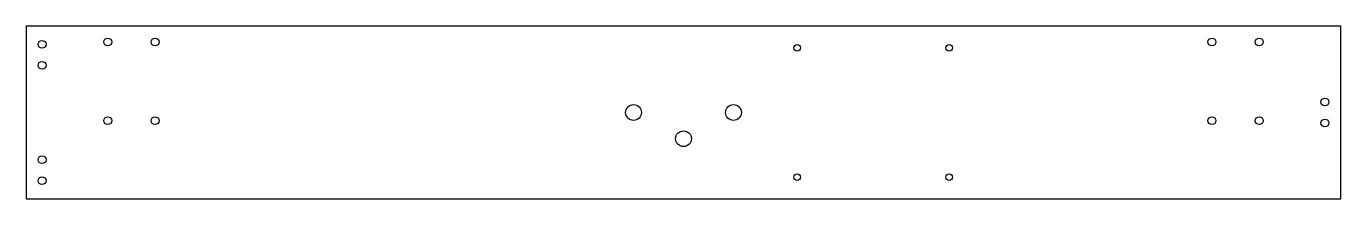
# Model space of a CAD drawing. Header units: millimetres. Extents: x -250 to 250, y -33 to 33.
import ezdxf

# ---------------------------------------------------------------- set-up
doc = ezdxf.new("R2010")
doc.units = ezdxf.units.MM

msp = doc.modelspace()

# ---------------------------------------------------------------- linework, layer by layer
at = {"color": 7, "linetype": 'Continuous', "lineweight": 25}
for p, q in [((250, 32.9), (-250, 32.9)), ((-250, 32.9), (-250, -32.9)), ((250, -32.9), (250, 32.9)), ((-250, -32.9), (250, -32.9))]:
    msp.add_line(p, q, dxfattribs=at)
for centre, radius in [((-244, 26), 1.5), ((-219, 26.9), 1.5), ((-201, 26.9), 1.5), ((43.25, 24.65), 1.25), ((101.05, 24.65), 1.25), ((201, 26.9), 1.5), ((219, 26.9), 1.5), ((-244, 18), 1.5), ((244, 4), 1.5), ((-19, 0), 3), ((19, 0), 3), ((-219, -3.1), 1.5), ((-201, -3.1), 1.5), ((201, -3.1), 1.5), ((219, -3.1), 1.5), ((244, -4), 1.5), ((0, -10), 3), ((-244, -18), 1.5), ((-244, -26), 1.5), ((43.25, -24.65), 1.25), ((101.05, -24.65), 1.25)]:
    msp.add_circle(centre, radius, dxfattribs=at)

doc.saveas('drawing.dxf')
